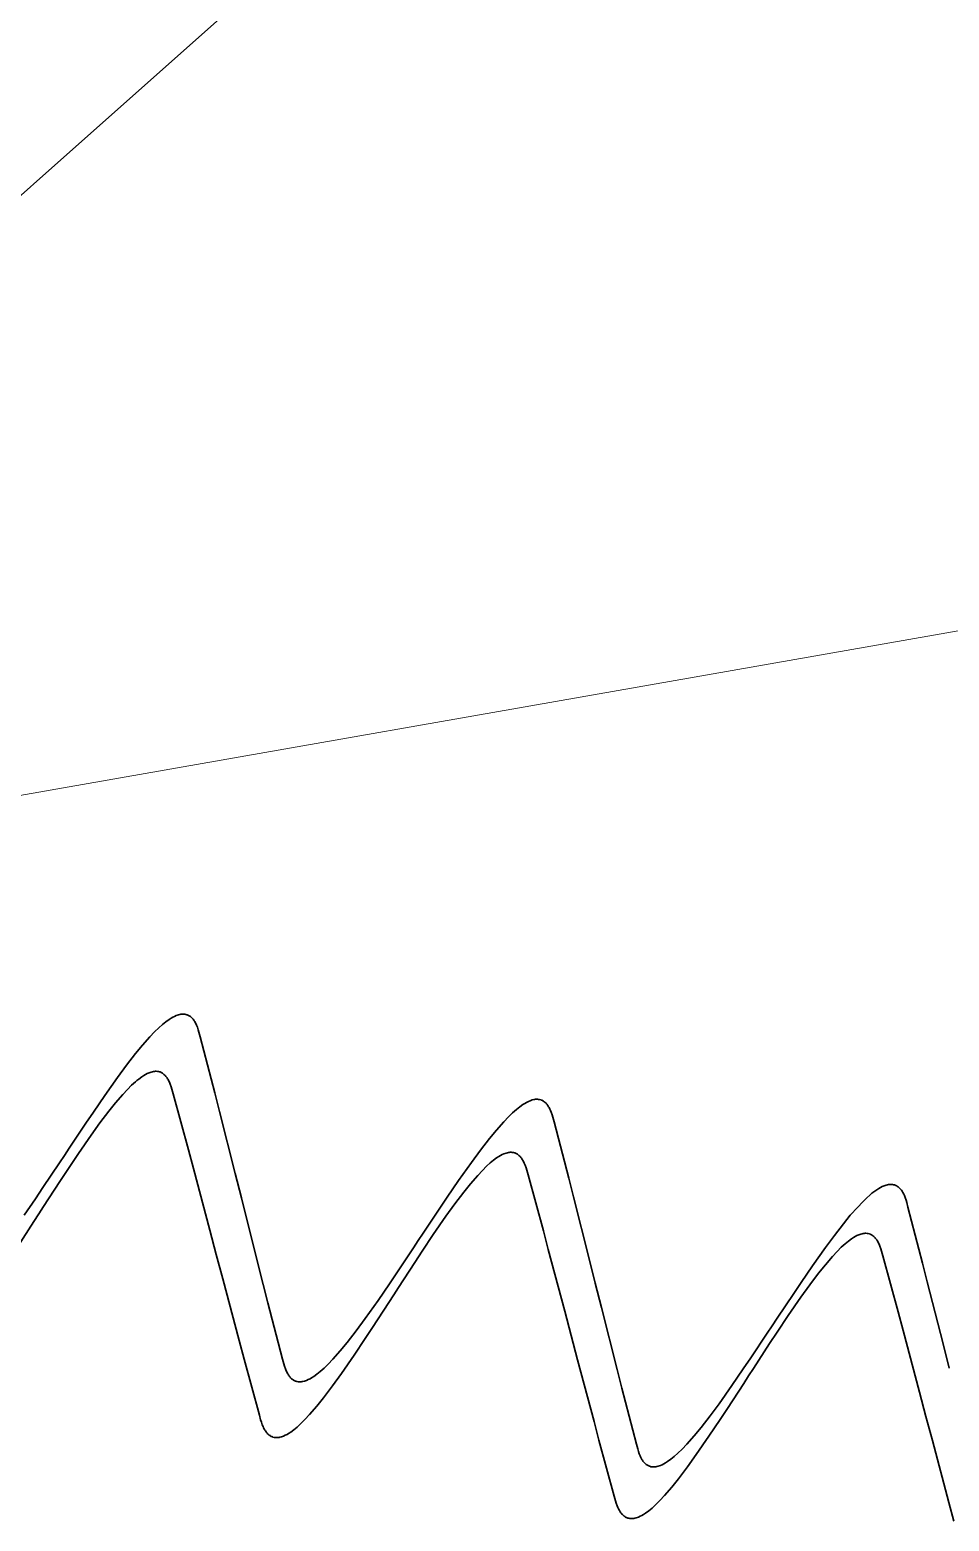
# Model space of a CAD drawing. Extents: x 10098 to 11902, y 8648 to 10202.
# Drawn here: x 11387.799 to 11389.375, y 9039.321 to 9041.879 of the extents above; entities that cross this region are included whole.
import ezdxf

# ---------------------------------------------------------------- set-up
doc = ezdxf.new("R2010")
doc.units = 0
doc.layers.add('7_Электрокабели', color=1, linetype='Continuous', lineweight=30)

msp = doc.modelspace()

# ---------------------------------------------------------------- linework, layer by layer
at = {"layer": '7_Электрокабели', "color": 8, "linetype": 'Continuous', "lineweight": 30}
for p, q in [((11388.02, 9040.167), (11388.0265, 9040.1728)), ((11388.0265, 9040.1728), (11388.0293, 9040.1752)), ((11388.0293, 9040.1752), (11388.0323, 9040.1775)), ((11388.0323, 9040.1775), (11388.0377, 9040.1814)), ((11388.0377, 9040.1814), (11388.0412, 9040.1836)), ((11388.0412, 9040.1836), (11388.044, 9040.1852)), ((11388.044, 9040.1852), (11388.0471, 9040.1867)), ((11388.0471, 9040.1867), (11388.0501, 9040.1881)), ((11388.0501, 9040.1881), (11388.0538, 9040.1893)), ((11388.0538, 9040.1893), (11388.0562, 9040.1899)), ((11388.0562, 9040.1899), (11388.0578, 9040.1903)), ((11388.0578, 9040.1903), (11388.0594, 9040.1904)), ((11388.0594, 9040.1904), (11388.0611, 9040.1905)), ((11388.0611, 9040.1905), (11388.0625, 9040.1906)), ((11388.0625, 9040.1906), (11388.0646, 9040.1904)), ((11388.0646, 9040.1904), (11388.0664, 9040.1901)), ((11388.0664, 9040.1901), (11388.0683, 9040.1896)), ((11388.0683, 9040.1896), (11388.069, 9040.1893)), ((11388.069, 9040.1893), (11388.0701, 9040.1889)), ((11388.0701, 9040.1889), (11388.0711, 9040.1884)), ((11388.0711, 9040.1884), (11388.0721, 9040.1878)), ((11388.0721, 9040.1878), (11388.0732, 9040.1871)), ((11388.0732, 9040.1871), (11388.0744, 9040.1863)), ((11388.0744, 9040.1863), (11388.0757, 9040.1852)), ((11388.0757, 9040.1852), (11388.0773, 9040.1837)), ((11388.0773, 9040.1837), (11388.0783, 9040.1826)), ((11388.0783, 9040.1826), (11388.079, 9040.1817)), ((11388.079, 9040.1817), (11388.08, 9040.1805)), ((11388.08, 9040.1805), (11388.081, 9040.179)), ((11388.081, 9040.179), (11388.0818, 9040.1777)), ((11388.0818, 9040.1777), (11388.0825, 9040.1765)), ((11388.0825, 9040.1765), (11388.084, 9040.1735)), ((11388.084, 9040.1735), (11388.085, 9040.1714)), ((11388.085, 9040.1714), (11388.0863, 9040.1682)), ((11388.0863, 9040.1682), (11388.0878, 9040.1638)), ((11387.9922, 9040.1375), (11388.0049, 9040.1517)), ((11388.0049, 9040.1517), (11388.0129, 9040.1602)), ((11388.0129, 9040.1602), (11388.02, 9040.167)), ((11388.0878, 9040.1638), (11388.089, 9040.1597)), ((11388.089, 9040.1597), (11388.0911, 9040.1518)), ((11388.0911, 9040.1518), (11388.1163, 9040.0554)), ((11387.965, 9040.1031), (11387.9805, 9040.1232)), ((11387.9805, 9040.1232), (11387.9922, 9040.1375)), ((11387.9495, 9040.0821), (11387.965, 9040.1031)), ((11388.0071, 9040.0912), (11388.0096, 9040.0918)), ((11388.0096, 9040.0918), (11388.0111, 9040.0922)), ((11388.0111, 9040.0922), (11388.0128, 9040.0924)), ((11388.0128, 9040.0924), (11388.0144, 9040.0925)), ((11388.0144, 9040.0925), (11388.0158, 9040.0925)), ((11388.0158, 9040.0925), (11388.0179, 9040.0924)), ((11388.0179, 9040.0924), (11388.0197, 9040.0921)), ((11388.0197, 9040.0921), (11388.0216, 9040.0916)), ((11388.0216, 9040.0916), (11388.0224, 9040.0914)), ((11387.9275, 9040.0509), (11387.9495, 9040.0821)), ((11387.9666, 9040.0616), (11387.9736, 9040.0685)), ((11387.9736, 9040.0685), (11387.98, 9040.0744)), ((11387.98, 9040.0744), (11387.9828, 9040.0768)), ((11387.9828, 9040.0768), (11387.9858, 9040.0791)), ((11387.9858, 9040.0791), (11387.9911, 9040.0831)), ((11387.9911, 9040.0831), (11387.9946, 9040.0853)), ((11387.9946, 9040.0853), (11387.9974, 9040.087)), ((11387.9974, 9040.087), (11388.0005, 9040.0886)), ((11388.0005, 9040.0886), (11388.0035, 9040.0899)), ((11388.0035, 9040.0899), (11388.0071, 9040.0912)), ((11388.0224, 9040.0914), (11388.0235, 9040.0909)), ((11388.0235, 9040.0909), (11388.0244, 9040.0905)), ((11388.0244, 9040.0905), (11388.0255, 9040.0899)), ((11388.0255, 9040.0899), (11388.0265, 9040.0892)), ((11388.0265, 9040.0892), (11388.0278, 9040.0884)), ((11388.0278, 9040.0884), (11388.0291, 9040.0873)), ((11388.0291, 9040.0873), (11388.0307, 9040.0858)), ((11388.0307, 9040.0858), (11388.0317, 9040.0847)), ((11388.0317, 9040.0847), (11388.0324, 9040.0838)), ((11388.0324, 9040.0838), (11388.0334, 9040.0826)), ((11388.0334, 9040.0826), (11388.0344, 9040.0812)), ((11388.0344, 9040.0812), (11388.0352, 9040.0799)), ((11388.0352, 9040.0799), (11388.036, 9040.0787)), ((11388.036, 9040.0787), (11388.0375, 9040.0758)), ((11388.0375, 9040.0758), (11388.0385, 9040.0737)), ((11388.0385, 9040.0737), (11388.0399, 9040.0704)), ((11388.0399, 9040.0704), (11388.0414, 9040.0661)), ((11388.0414, 9040.0661), (11388.0426, 9040.062)), ((11387.908, 9040.0225), (11387.9275, 9040.0509)), ((11387.9462, 9040.0387), (11387.9586, 9040.053)), ((11387.9586, 9040.053), (11387.9666, 9040.0616)), ((11388.0426, 9040.062), (11388.0448, 9040.0541)), ((11388.0448, 9040.0541), (11388.0711, 9039.958)), ((11388.1163, 9040.0554), (11388.1242, 9040.0234)), ((11388.6507, 9040.0392), (11388.6538, 9040.0408)), ((11388.6538, 9040.0408), (11388.6568, 9040.0421)), ((11388.6568, 9040.0421), (11388.6605, 9040.0434)), ((11388.6605, 9040.0434), (11388.6629, 9040.044)), ((11388.6629, 9040.044), (11388.6645, 9040.0443)), ((11388.6645, 9040.0443), (11388.6661, 9040.0445)), ((11388.6661, 9040.0445), (11388.6678, 9040.0446)), ((11388.6678, 9040.0446), (11388.6692, 9040.0446)), ((11388.6692, 9040.0446), (11388.6713, 9040.0444)), ((11388.6713, 9040.0444), (11388.6731, 9040.0441)), ((11388.6731, 9040.0441), (11388.675, 9040.0436)), ((11388.675, 9040.0436), (11388.6757, 9040.0433)), ((11388.6757, 9040.0433), (11388.6768, 9040.0429)), ((11388.6768, 9040.0429), (11388.6778, 9040.0424)), ((11388.6778, 9040.0424), (11388.6788, 9040.0418)), ((11388.6788, 9040.0418), (11388.6799, 9040.0412)), ((11388.6799, 9040.0412), (11388.6811, 9040.0403)), ((11388.6811, 9040.0403), (11388.6824, 9040.0392)), ((11387.8952, 9040.0036), (11387.908, 9040.0225)), ((11387.9193, 9040.004), (11387.9345, 9040.0242)), ((11387.9345, 9040.0242), (11387.9462, 9040.0387)), ((11388.1242, 9040.0234), (11388.1512, 9039.917)), ((11388.6196, 9040.0142), (11388.6267, 9040.0211)), ((11388.6267, 9040.0211), (11388.6332, 9040.0268)), ((11388.6332, 9040.0268), (11388.636, 9040.0292)), ((11388.636, 9040.0292), (11388.639, 9040.0315)), ((11388.639, 9040.0315), (11388.6444, 9040.0354)), ((11388.6444, 9040.0354), (11388.6479, 9040.0376)), ((11388.6479, 9040.0376), (11388.6507, 9040.0392)), ((11388.6824, 9040.0392), (11388.684, 9040.0377)), ((11388.684, 9040.0377), (11388.685, 9040.0366)), ((11388.685, 9040.0366), (11388.6857, 9040.0357)), ((11388.6857, 9040.0357), (11388.6866, 9040.0345)), ((11388.6866, 9040.0345), (11388.6877, 9040.033)), ((11388.6877, 9040.033), (11388.6885, 9040.0317)), ((11388.6885, 9040.0317), (11388.6892, 9040.0305)), ((11388.6892, 9040.0305), (11388.6907, 9040.0276)), ((11388.6907, 9040.0276), (11388.6916, 9040.0255)), ((11388.6916, 9040.0255), (11388.693, 9040.0222)), ((11388.693, 9040.0222), (11388.6945, 9040.0178)), ((11388.6945, 9040.0178), (11388.6957, 9040.0137)), ((11387.8668, 9039.961), (11387.8952, 9040.0036)), ((11387.9041, 9039.9828), (11387.9193, 9040.004)), ((11388.5871, 9039.9772), (11388.5989, 9039.9915)), ((11388.5989, 9039.9915), (11388.6116, 9040.0057)), ((11388.6116, 9040.0057), (11388.6196, 9040.0142)), ((11388.6957, 9040.0137), (11388.6978, 9040.0058)), ((11388.6978, 9040.0058), (11388.723, 9039.9095)), ((11387.8824, 9039.9514), (11387.9041, 9039.9828)), ((11388.5717, 9039.9571), (11388.5871, 9039.9772)), ((11387.8584, 9039.9483), (11387.85, 9039.9356)), ((11387.8584, 9039.9483), (11387.8668, 9039.961)), ((11387.8633, 9039.9227), (11387.8824, 9039.9514)), ((11388.0711, 9039.958), (11388.0794, 9039.9261)), ((11388.5562, 9039.9361), (11388.5717, 9039.9571)), ((11388.5912, 9039.9379), (11388.5941, 9039.9402)), ((11388.5941, 9039.9402), (11388.5994, 9039.9442)), ((11388.5994, 9039.9442), (11388.603, 9039.9464)), ((11388.603, 9039.9464), (11388.6057, 9039.9481)), ((11388.6057, 9039.9481), (11388.6088, 9039.9496)), ((11388.6088, 9039.9496), (11388.6118, 9039.951)), ((11388.6118, 9039.951), (11388.6155, 9039.9523)), ((11388.6155, 9039.9523), (11388.6179, 9039.9529)), ((11388.6179, 9039.9529), (11388.6195, 9039.9533)), ((11388.6195, 9039.9533), (11388.6211, 9039.9535)), ((11388.6211, 9039.9535), (11388.6228, 9039.9536)), ((11388.6228, 9039.9536), (11388.6241, 9039.9536)), ((11388.6241, 9039.9536), (11388.6262, 9039.9535)), ((11388.6262, 9039.9535), (11388.628, 9039.9532)), ((11388.628, 9039.9532), (11388.63, 9039.9527)), ((11388.63, 9039.9527), (11388.6307, 9039.9525)), ((11388.6307, 9039.9525), (11388.6318, 9039.952)), ((11388.6318, 9039.952), (11388.6328, 9039.9515)), ((11388.6328, 9039.9515), (11388.6338, 9039.951)), ((11388.6338, 9039.951), (11388.6349, 9039.9503)), ((11388.6349, 9039.9503), (11388.6361, 9039.9495)), ((11388.6361, 9039.9495), (11388.6374, 9039.9484)), ((11388.6374, 9039.9484), (11388.639, 9039.9469)), ((11388.639, 9039.9469), (11388.64, 9039.9458)), ((11388.64, 9039.9458), (11388.6408, 9039.9449)), ((11388.6408, 9039.9449), (11388.6417, 9039.9437)), ((11388.6417, 9039.9437), (11388.6428, 9039.9423)), ((11388.6428, 9039.9423), (11388.6436, 9039.941)), ((11388.6436, 9039.941), (11388.6443, 9039.9398)), ((11388.6443, 9039.9398), (11388.6459, 9039.9368)), ((11387.85, 9039.9356), (11387.8215, 9039.893)), ((11387.8507, 9039.9036), (11387.8633, 9039.9227)), ((11388.0794, 9039.9261), (11388.1077, 9039.82)), ((11388.1512, 9039.917), (11388.1617, 9039.8753)), ((11388.5342, 9039.905), (11388.5562, 9039.9361)), ((11388.5545, 9039.8998), (11388.567, 9039.9141)), ((11388.567, 9039.9141), (11388.5749, 9039.9226)), ((11388.5749, 9039.9226), (11388.5819, 9039.9296)), ((11388.5819, 9039.9296), (11388.5884, 9039.9355)), ((11388.5884, 9039.9355), (11388.5912, 9039.9379)), ((11388.6459, 9039.9368), (11388.6468, 9039.9348)), ((11388.6468, 9039.9348), (11388.6482, 9039.9315)), ((11388.6482, 9039.9315), (11388.6498, 9039.9271)), ((11388.6498, 9039.9271), (11388.651, 9039.9231)), ((11388.651, 9039.9231), (11388.6532, 9039.9152)), ((11388.6532, 9039.9152), (11388.6795, 9039.8191)), ((11387.8215, 9039.893), (11387.8088, 9039.8741)), ((11387.8228, 9039.8607), (11387.8507, 9039.9036)), ((11388.5147, 9039.8765), (11388.5342, 9039.905)), ((11388.5429, 9039.8853), (11388.5545, 9039.8998)), ((11388.723, 9039.9095), (11388.7309, 9039.8774)), ((11389.2457, 9039.8856), (11389.251, 9039.8894)), ((11389.251, 9039.8894), (11389.2546, 9039.8917)), ((11389.2546, 9039.8917), (11389.2574, 9039.8933)), ((11389.2574, 9039.8933), (11389.2605, 9039.8948)), ((11389.2605, 9039.8948), (11389.2635, 9039.8962)), ((11389.2635, 9039.8962), (11389.2672, 9039.8974)), ((11389.2672, 9039.8974), (11389.2696, 9039.898)), ((11389.2696, 9039.898), (11389.2712, 9039.8983)), ((11389.2712, 9039.8983), (11389.2728, 9039.8985)), ((11389.2728, 9039.8985), (11389.2745, 9039.8986)), ((11389.2745, 9039.8986), (11389.2759, 9039.8986)), ((11389.2759, 9039.8986), (11389.278, 9039.8984)), ((11389.278, 9039.8984), (11389.2797, 9039.8981)), ((11389.2797, 9039.8981), (11389.2817, 9039.8976)), ((11389.2817, 9039.8976), (11389.2824, 9039.8974)), ((11389.2824, 9039.8974), (11389.2835, 9039.8969)), ((11389.2835, 9039.8969), (11389.2845, 9039.8964)), ((11389.2845, 9039.8964), (11389.2855, 9039.8959)), ((11389.2855, 9039.8959), (11389.2866, 9039.8952)), ((11389.2866, 9039.8952), (11389.2878, 9039.8943)), ((11389.2878, 9039.8943), (11389.2891, 9039.8933)), ((11389.2891, 9039.8933), (11389.2907, 9039.8917)), ((11389.2907, 9039.8917), (11389.2917, 9039.8906)), ((11389.2917, 9039.8906), (11389.2924, 9039.8897)), ((11389.2924, 9039.8897), (11389.2933, 9039.8885)), ((11389.2933, 9039.8885), (11389.2943, 9039.8871)), ((11389.2943, 9039.8871), (11389.2952, 9039.8858)), ((11387.8088, 9039.8741), (11387.7893, 9039.8456)), ((11388.1723, 9039.8336), (11388.1618, 9039.8753)), ((11388.5019, 9039.8576), (11388.5147, 9039.8765)), ((11388.5125, 9039.8439), (11388.5277, 9039.865)), ((11388.5277, 9039.865), (11388.5429, 9039.8853)), ((11388.7309, 9039.8774), (11388.7579, 9039.771)), ((11389.2183, 9039.8598), (11389.2263, 9039.8682)), ((11389.2263, 9039.8682), (11389.2333, 9039.8751)), ((11389.2333, 9039.8751), (11389.2399, 9039.8809)), ((11389.2399, 9039.8809), (11389.2427, 9039.8833)), ((11389.2427, 9039.8833), (11389.2457, 9039.8856)), ((11389.2952, 9039.8858), (11389.2959, 9039.8845)), ((11389.2959, 9039.8845), (11389.2974, 9039.8816)), ((11389.2974, 9039.8816), (11389.2983, 9039.8795)), ((11389.2983, 9039.8795), (11389.2997, 9039.8762)), ((11389.2997, 9039.8762), (11389.3012, 9039.8718)), ((11389.3012, 9039.8718), (11389.3024, 9039.8678)), ((11389.3024, 9039.8678), (11389.3044, 9039.8598)), ((11387.8145, 9039.8479), (11387.8062, 9039.8351)), ((11387.8145, 9039.8479), (11387.8228, 9039.8607)), ((11388.4735, 9039.815), (11388.5019, 9039.8576)), ((11388.4908, 9039.8124), (11388.5125, 9039.8439)), ((11389.1938, 9039.8312), (11389.2056, 9039.8456)), ((11389.2056, 9039.8456), (11389.2183, 9039.8598)), ((11389.3044, 9039.8598), (11389.3296, 9039.7635)), ((11387.8062, 9039.8351), (11387.7783, 9039.7922)), ((11388.1077, 9039.82), (11388.1187, 9039.7785)), ((11388.1993, 9039.7272), (11388.1723, 9039.8336)), ((11388.4651, 9039.8023), (11388.4735, 9039.815)), ((11388.4716, 9039.7838), (11388.4908, 9039.8124)), ((11388.6795, 9039.8191), (11388.6878, 9039.7872)), ((11389.1629, 9039.7902), (11389.1784, 9039.8112)), ((11389.1784, 9039.8112), (11389.1938, 9039.8312)), ((11389.2141, 9039.8092), (11389.2171, 9039.8107)), ((11389.2171, 9039.8107), (11389.2201, 9039.8121)), ((11389.2201, 9039.8121), (11389.2238, 9039.8134)), ((11389.2238, 9039.8134), (11389.2262, 9039.814)), ((11389.2262, 9039.814), (11389.2278, 9039.8144)), ((11389.2278, 9039.8144), (11389.2294, 9039.8146)), ((11389.2294, 9039.8146), (11389.2311, 9039.8147)), ((11389.2311, 9039.8147), (11389.2325, 9039.8147)), ((11389.2325, 9039.8147), (11389.2346, 9039.8146)), ((11389.2346, 9039.8146), (11389.2364, 9039.8143)), ((11389.2364, 9039.8143), (11389.2383, 9039.8138)), ((11389.2383, 9039.8138), (11389.239, 9039.8135)), ((11389.239, 9039.8135), (11389.2402, 9039.8131)), ((11389.2402, 9039.8131), (11389.2411, 9039.8126)), ((11389.2411, 9039.8126), (11389.2422, 9039.8121)), ((11389.2422, 9039.8121), (11389.2432, 9039.8114)), ((11389.2432, 9039.8114), (11389.2445, 9039.8106)), ((11389.2445, 9039.8106), (11389.2458, 9039.8095)), ((11388.4566, 9039.7896), (11388.4282, 9039.747)), ((11388.4651, 9039.8023), (11388.4566, 9039.7896)), ((11388.6878, 9039.7872), (11388.716, 9039.6811)), ((11389.1409, 9039.759), (11389.1629, 9039.7902)), ((11389.1832, 9039.7837), (11389.1902, 9039.7907)), ((11389.1902, 9039.7907), (11389.1967, 9039.7965)), ((11389.1967, 9039.7965), (11389.1995, 9039.799)), ((11389.1995, 9039.799), (11389.2025, 9039.8013)), ((11389.2025, 9039.8013), (11389.2078, 9039.8053)), ((11389.2078, 9039.8053), (11389.2113, 9039.8075)), ((11389.2113, 9039.8075), (11389.2141, 9039.8092)), ((11389.2458, 9039.8095), (11389.2473, 9039.808)), ((11389.2473, 9039.808), (11389.2484, 9039.8069)), ((11389.2484, 9039.8069), (11389.2491, 9039.806)), ((11389.2491, 9039.806), (11389.2501, 9039.8048)), ((11389.2501, 9039.8048), (11389.2511, 9039.8034)), ((11389.2511, 9039.8034), (11389.2519, 9039.8021)), ((11389.2519, 9039.8021), (11389.2527, 9039.8008)), ((11389.2527, 9039.8008), (11389.2542, 9039.7979)), ((11389.2542, 9039.7979), (11389.2552, 9039.7959)), ((11389.2552, 9039.7959), (11389.2565, 9039.7926)), ((11389.2565, 9039.7926), (11389.2581, 9039.7882)), ((11389.2581, 9039.7882), (11389.2593, 9039.7842)), ((11388.1297, 9039.7369), (11388.1187, 9039.7784)), ((11388.4312, 9039.7218), (11388.4591, 9039.7647)), ((11388.4591, 9039.7647), (11388.4716, 9039.7838)), ((11388.7579, 9039.771), (11388.7684, 9039.7293)), ((11389.1214, 9039.7306), (11389.1409, 9039.759)), ((11389.1512, 9039.7464), (11389.1629, 9039.7609)), ((11389.1629, 9039.7609), (11389.1753, 9039.7752)), ((11389.1753, 9039.7752), (11389.1832, 9039.7837)), ((11389.2593, 9039.7842), (11389.2615, 9039.7763)), ((11389.2615, 9039.7763), (11389.2878, 9039.6802)), ((11389.3296, 9039.7635), (11389.3376, 9039.7315)), ((11388.158, 9039.6308), (11388.1297, 9039.7369)), ((11388.4282, 9039.747), (11388.4155, 9039.7281)), ((11389.136, 9039.7261), (11389.1512, 9039.7464)), ((11388.2072, 9039.6952), (11388.1993, 9039.7272)), ((11388.4155, 9039.7281), (11388.396, 9039.6997)), ((11388.4229, 9039.709), (11388.4146, 9039.6962)), ((11388.4229, 9039.709), (11388.4312, 9039.7218)), ((11388.779, 9039.6877), (11388.7684, 9039.7293)), ((11389.0802, 9039.669), (11389.1086, 9039.7116)), ((11389.1086, 9039.7116), (11389.1214, 9039.7306)), ((11389.1208, 9039.705), (11389.136, 9039.7261)), ((11389.3376, 9039.7315), (11389.3646, 9039.625)), ((11388.2324, 9039.5988), (11388.2072, 9039.6952)), ((11388.396, 9039.6997), (11388.3739, 9039.6685)), ((11388.4146, 9039.6962), (11388.3867, 9039.6533)), ((11388.806, 9039.5812), (11388.779, 9039.6877)), ((11389.0991, 9039.6735), (11389.1208, 9039.705)), ((11388.3739, 9039.6685), (11388.3585, 9039.6475)), ((11388.716, 9039.6811), (11388.727, 9039.6395)), ((11389.0718, 9039.6563), (11389.0802, 9039.669)), ((11389.08, 9039.6449), (11389.0991, 9039.6735)), ((11389.2878, 9039.6802), (11389.2961, 9039.6483)), ((11388.3585, 9039.6475), (11388.343, 9039.6274)), ((11388.3741, 9039.6342), (11388.355, 9039.6056)), ((11388.3867, 9039.6533), (11388.3741, 9039.6342)), ((11388.738, 9039.598), (11388.7271, 9039.6395)), ((11389.0633, 9039.6437), (11389.0349, 9039.6011)), ((11389.0718, 9039.6563), (11389.0633, 9039.6437)), ((11389.0674, 9039.6258), (11389.08, 9039.6449)), ((11389.2961, 9039.6483), (11389.3244, 9039.5422)), ((11388.1663, 9039.5989), (11388.158, 9039.6308)), ((11388.3312, 9039.6131), (11388.3186, 9039.5989)), ((11388.343, 9039.6274), (11388.3312, 9039.6131)), ((11388.355, 9039.6056), (11388.3333, 9039.5741)), ((11389.0395, 9039.5829), (11389.0674, 9039.6258)), ((11389.3646, 9039.625), (11389.3751, 9039.5834)), ((11388.1926, 9039.5028), (11388.1663, 9039.5989)), ((11388.2345, 9039.5909), (11388.2324, 9039.5988)), ((11388.2357, 9039.5868), (11388.2345, 9039.5909)), ((11388.2372, 9039.5824), (11388.2357, 9039.5868)), ((11388.2385, 9039.5791), (11388.2372, 9039.5824)), ((11388.3035, 9039.5836), (11388.297, 9039.5778)), ((11388.3106, 9039.5904), (11388.3035, 9039.5836)), ((11388.3186, 9039.5989), (11388.3106, 9039.5904)), ((11388.7663, 9039.4919), (11388.738, 9039.598)), ((11388.8139, 9039.5492), (11388.806, 9039.5812)), ((11389.0221, 9039.5821), (11389.0027, 9039.5537)), ((11389.0349, 9039.6011), (11389.0221, 9039.5821)), ((11389.0312, 9039.5701), (11389.0395, 9039.5829)), ((11388.2395, 9039.5771), (11388.2385, 9039.5791)), ((11388.241, 9039.5741), (11388.2395, 9039.5771)), ((11388.2417, 9039.5729), (11388.241, 9039.5741)), ((11388.2425, 9039.5716), (11388.2417, 9039.5729)), ((11388.2435, 9039.5701), (11388.2425, 9039.5716)), ((11388.2444, 9039.5689), (11388.2435, 9039.5701)), ((11388.2452, 9039.568), (11388.2444, 9039.5689)), ((11388.2462, 9039.5669), (11388.2452, 9039.568)), ((11388.2477, 9039.5654), (11388.2462, 9039.5669)), ((11388.249, 9039.5643), (11388.2477, 9039.5654)), ((11388.2503, 9039.5635), (11388.249, 9039.5643)), ((11388.2513, 9039.5628), (11388.2503, 9039.5635)), ((11388.2524, 9039.5622), (11388.2513, 9039.5628)), ((11388.2533, 9039.5617), (11388.2524, 9039.5622)), ((11388.2544, 9039.5613), (11388.2533, 9039.5617)), ((11388.2552, 9039.561), (11388.2544, 9039.5613)), ((11388.2571, 9039.5605), (11388.2552, 9039.561)), ((11388.2589, 9039.5602), (11388.2571, 9039.5605)), ((11388.261, 9039.56), (11388.2589, 9039.5602)), ((11388.2623, 9039.5601), (11388.261, 9039.56)), ((11388.264, 9039.5602), (11388.2623, 9039.5601)), ((11388.2657, 9039.5603), (11388.264, 9039.5602)), ((11388.2672, 9039.5607), (11388.2657, 9039.5603)), ((11388.2697, 9039.5613), (11388.2672, 9039.5607)), ((11388.2734, 9039.5625), (11388.2697, 9039.5613)), ((11388.2764, 9039.5638), (11388.2734, 9039.5625)), ((11388.2795, 9039.5654), (11388.2764, 9039.5638)), ((11388.2822, 9039.567), (11388.2795, 9039.5654)), ((11388.2858, 9039.5692), (11388.2822, 9039.567)), ((11388.2912, 9039.5731), (11388.2858, 9039.5692)), ((11388.2941, 9039.5754), (11388.2912, 9039.5731)), ((11388.297, 9039.5778), (11388.2941, 9039.5754)), ((11388.3333, 9039.5741), (11388.3181, 9039.5529)), ((11389.0229, 9039.5573), (11388.995, 9039.5144)), ((11389.0312, 9039.5701), (11389.0229, 9039.5573)), ((11388.3028, 9039.5327), (11388.2912, 9039.5182)), ((11388.3181, 9039.5529), (11388.3028, 9039.5327)), ((11388.8391, 9039.4529), (11388.8139, 9039.5492)), ((11389.0027, 9039.5537), (11388.9806, 9039.5225)), ((11389.3244, 9039.5422), (11389.3354, 9039.5006)), ((11388.2788, 9039.5039), (11388.2708, 9039.4953)), ((11388.2912, 9039.5182), (11388.2788, 9039.5039)), ((11388.9806, 9039.5225), (11388.9652, 9039.5015)), ((11388.995, 9039.5144), (11388.9824, 9039.4953)), ((11388.1948, 9039.4949), (11388.1926, 9039.5028)), ((11388.196, 9039.4909), (11388.1948, 9039.4949)), ((11388.1975, 9039.4865), (11388.196, 9039.4909)), ((11388.1989, 9039.4832), (11388.1975, 9039.4865)), ((11388.1999, 9039.4812), (11388.1989, 9039.4832)), ((11388.2014, 9039.4782), (11388.1999, 9039.4812)), ((11388.2022, 9039.477), (11388.2014, 9039.4782)), ((11388.2516, 9039.4778), (11388.2463, 9039.4738)), ((11388.2546, 9039.4801), (11388.2516, 9039.4778)), ((11388.2574, 9039.4825), (11388.2546, 9039.4801)), ((11388.2638, 9039.4884), (11388.2574, 9039.4825)), ((11388.2708, 9039.4953), (11388.2638, 9039.4884)), ((11388.7746, 9039.4599), (11388.7663, 9039.4919)), ((11388.9497, 9039.4814), (11388.9379, 9039.4671)), ((11388.9652, 9039.5015), (11388.9497, 9039.4814)), ((11388.9824, 9039.4953), (11388.9633, 9039.4666)), ((11389.3464, 9039.4591), (11389.3354, 9039.5006)), ((11388.203, 9039.4757), (11388.2022, 9039.477)), ((11388.204, 9039.4743), (11388.203, 9039.4757)), ((11388.205, 9039.4731), (11388.204, 9039.4743)), ((11388.2057, 9039.4722), (11388.205, 9039.4731)), ((11388.2067, 9039.4711), (11388.2057, 9039.4722)), ((11388.2083, 9039.4696), (11388.2067, 9039.4711)), ((11388.2096, 9039.4685), (11388.2083, 9039.4696)), ((11388.2109, 9039.4677), (11388.2096, 9039.4685)), ((11388.2119, 9039.467), (11388.2109, 9039.4677)), ((11388.213, 9039.4665), (11388.2119, 9039.467)), ((11388.2139, 9039.466), (11388.213, 9039.4665)), ((11388.215, 9039.4655), (11388.2139, 9039.466)), ((11388.2158, 9039.4653), (11388.215, 9039.4655)), ((11388.2177, 9039.4648), (11388.2158, 9039.4653)), ((11388.2195, 9039.4645), (11388.2177, 9039.4648)), ((11388.2216, 9039.4644), (11388.2195, 9039.4645)), ((11388.223, 9039.4644), (11388.2216, 9039.4644)), ((11388.2246, 9039.4645), (11388.223, 9039.4644)), ((11388.2263, 9039.4647), (11388.2246, 9039.4645)), ((11388.2278, 9039.4651), (11388.2263, 9039.4647)), ((11388.2303, 9039.4657), (11388.2278, 9039.4651)), ((11388.2339, 9039.467), (11388.2303, 9039.4657)), ((11388.2369, 9039.4684), (11388.2339, 9039.467)), ((11388.24, 9039.4699), (11388.2369, 9039.4684)), ((11388.2428, 9039.4716), (11388.24, 9039.4699)), ((11388.2463, 9039.4738), (11388.2428, 9039.4716)), ((11388.8009, 9039.3639), (11388.7746, 9039.4599)), ((11388.8412, 9039.4449), (11388.8391, 9039.4529)), ((11388.9253, 9039.4529), (11388.9173, 9039.4445)), ((11388.9379, 9039.4671), (11388.9253, 9039.4529)), ((11388.9633, 9039.4666), (11388.9416, 9039.4352)), ((11389.3747, 9039.353), (11389.3464, 9039.4591)), ((11388.8424, 9039.4408), (11388.8412, 9039.4449)), ((11388.8439, 9039.4365), (11388.8424, 9039.4408)), ((11388.8452, 9039.4332), (11388.8439, 9039.4365)), ((11388.8462, 9039.4311), (11388.8452, 9039.4332)), ((11388.8477, 9039.4282), (11388.8462, 9039.4311)), ((11388.8484, 9039.4269), (11388.8477, 9039.4282)), ((11388.8492, 9039.4256), (11388.8484, 9039.4269)), ((11388.8979, 9039.4271), (11388.8925, 9039.4232)), ((11388.9008, 9039.4294), (11388.8979, 9039.4271)), ((11388.9037, 9039.4318), (11388.9008, 9039.4294)), ((11388.9102, 9039.4376), (11388.9037, 9039.4318)), ((11388.9173, 9039.4445), (11388.9102, 9039.4376)), ((11388.9416, 9039.4352), (11388.9264, 9039.414)), ((11388.8502, 9039.4242), (11388.8492, 9039.4256)), ((11388.8511, 9039.423), (11388.8502, 9039.4242)), ((11388.8519, 9039.4221), (11388.8511, 9039.423)), ((11388.8529, 9039.4209), (11388.8519, 9039.4221)), ((11388.8544, 9039.4194), (11388.8529, 9039.4209)), ((11388.8557, 9039.4184), (11388.8544, 9039.4194)), ((11388.857, 9039.4175), (11388.8557, 9039.4184)), ((11388.858, 9039.4168), (11388.857, 9039.4175)), ((11388.8591, 9039.4163), (11388.858, 9039.4168)), ((11388.86, 9039.4158), (11388.8591, 9039.4163)), ((11388.8611, 9039.4153), (11388.86, 9039.4158)), ((11388.8619, 9039.4151), (11388.8611, 9039.4153)), ((11388.8638, 9039.4145), (11388.8619, 9039.4151)), ((11388.8656, 9039.4142), (11388.8638, 9039.4145)), ((11388.8677, 9039.4141), (11388.8656, 9039.4142)), ((11388.869, 9039.4141), (11388.8677, 9039.4141)), ((11388.8707, 9039.4142), (11388.869, 9039.4141)), ((11388.8723, 9039.4144), (11388.8707, 9039.4142)), ((11388.8739, 9039.4147), (11388.8723, 9039.4144)), ((11388.8764, 9039.4153), (11388.8739, 9039.4147)), ((11388.88, 9039.4165), (11388.8764, 9039.4153)), ((11388.8831, 9039.4179), (11388.88, 9039.4165)), ((11388.8861, 9039.4194), (11388.8831, 9039.4179)), ((11388.8889, 9039.421), (11388.8861, 9039.4194)), ((11388.8925, 9039.4232), (11388.8889, 9039.421)), ((11388.9264, 9039.414), (11388.9112, 9039.3938)), ((11388.8996, 9039.3793), (11388.8871, 9039.365)), ((11388.9112, 9039.3938), (11388.8996, 9039.3793)), ((11388.8031, 9039.356), (11388.8009, 9039.3639)), ((11388.8043, 9039.3519), (11388.8031, 9039.356)), ((11388.8059, 9039.3476), (11388.8043, 9039.3519)), ((11388.8792, 9039.3564), (11388.8722, 9039.3495)), ((11388.8871, 9039.365), (11388.8792, 9039.3564)), ((11389.3829, 9039.321), (11389.3747, 9039.353)), ((11388.8073, 9039.3443), (11388.8059, 9039.3476)), ((11388.8082, 9039.3422), (11388.8073, 9039.3443)), ((11388.8098, 9039.3393), (11388.8082, 9039.3422)), ((11388.8105, 9039.3381), (11388.8098, 9039.3393)), ((11388.8113, 9039.3368), (11388.8105, 9039.3381)), ((11388.8124, 9039.3353), (11388.8113, 9039.3368)), ((11388.8133, 9039.3342), (11388.8124, 9039.3353)), ((11388.814, 9039.3333), (11388.8133, 9039.3342)), ((11388.8151, 9039.3322), (11388.814, 9039.3333)), ((11388.8166, 9039.3307), (11388.8151, 9039.3322)), ((11388.8179, 9039.3296), (11388.8166, 9039.3307)), ((11388.8192, 9039.3288), (11388.8179, 9039.3296)), ((11388.8203, 9039.3281), (11388.8192, 9039.3288)), ((11388.8213, 9039.3275), (11388.8203, 9039.3281)), ((11388.8223, 9039.3271), (11388.8213, 9039.3275)), ((11388.8234, 9039.3266), (11388.8223, 9039.3271)), ((11388.8241, 9039.3264), (11388.8234, 9039.3266)), ((11388.8261, 9039.3259), (11388.8241, 9039.3264)), ((11388.8278, 9039.3256), (11388.8261, 9039.3259)), ((11388.8299, 9039.3255), (11388.8278, 9039.3256)), ((11388.8313, 9039.3255), (11388.8299, 9039.3255)), ((11388.833, 9039.3256), (11388.8313, 9039.3255)), ((11388.8346, 9039.3258), (11388.833, 9039.3256)), ((11388.8362, 9039.3261), (11388.8346, 9039.3258)), ((11388.8386, 9039.3268), (11388.8362, 9039.3261)), ((11388.8423, 9039.3281), (11388.8386, 9039.3268)), ((11388.8453, 9039.3294), (11388.8423, 9039.3281)), ((11388.8483, 9039.331), (11388.8453, 9039.3294)), ((11388.8511, 9039.3327), (11388.8483, 9039.331)), ((11388.8546, 9039.3349), (11388.8511, 9039.3327)), ((11388.86, 9039.3389), (11388.8546, 9039.3349)), ((11388.8629, 9039.3412), (11388.86, 9039.3389)), ((11388.8657, 9039.3436), (11388.8629, 9039.3412)), ((11388.8722, 9039.3495), (11388.8657, 9039.3436))]:
    msp.add_line(p, q, dxfattribs=at)
at = {"layer": '7_Электрокабели', "color": 8, "linetype": 'Continuous', "lineweight": 15}
for points in [[(11386.342, 9040.313), (11391.0865, 9044.533), (11394.3156, 9043.6469)], [(11386.342, 9040.313), (11390.4848, 9041.0402), (11393.6139, 9040.2746)]]:
    msp.add_lwpolyline(points, dxfattribs=at)

doc.saveas('drawing.dxf')
